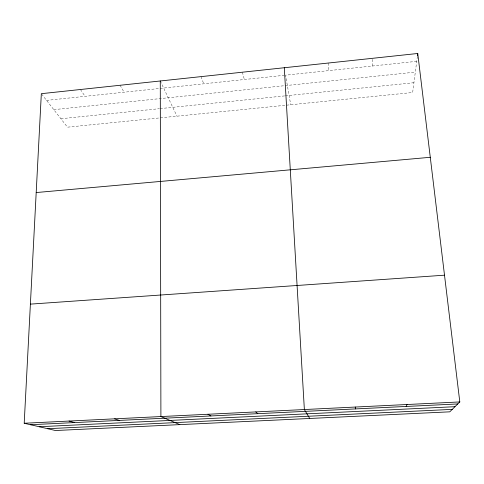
<?xml version="1.0" encoding="UTF-8"?>
<svg xmlns="http://www.w3.org/2000/svg" width="484" height="484" viewBox="0 0 484 484"><rect width="100%" height="100%" fill="white"/><g stroke="black" fill="none" stroke-linecap="round" stroke-linejoin="round"><path stroke-width="0.36" stroke-dasharray="2.42 1.81" d="M372.371 66.018L372.601 58.304M417.377 56.338L412.652 92.505L67.47 127.171L41.334 93.684M46.573 100.394L284.084 75.329M416.724 61.335L285.584 75.171L290.702 104.75M53.791 109.644L415.314 72.134M60.893 118.737L159.424 108.688M160.162 108.61L284.646 95.911M285.385 95.832L413.929 82.716M80.435 89.504L85.063 96.334M120.08 85.275L124.073 92.214M160.277 80.979L176.944 116.178M201.035 76.629L203.71 83.811M242.369 72.213L244.366 79.521M328.122 63.053L328.66 70.628"/><path stroke-width="0.73" d="M24.2 423.252L41.334 93.684L417.752 53.482L459.8 401.932L449.769 411.83L55.472 430.518L24.2 423.252L459.8 401.932M417.468 55.624L417.752 53.482M406.13 406.457L407.092 404.515M36.197 192.553L430.276 157.294M30.395 304.127L444.506 275.184M30.528 424.722L457.761 403.946M39.198 426.737L454.972 406.699M47.668 428.703L452.256 409.373M69.049 421.056L74.572 422.58M114.611 418.829L119.3 420.402M179.824 424.625L160.906 416.561L160.277 80.979M207.951 414.262L210.903 415.95M255.77 411.92L257.803 413.669M309.724 418.466L304.369 409.543L284.296 67.736M355.292 407.05L355.371 408.926"/></g></svg>
